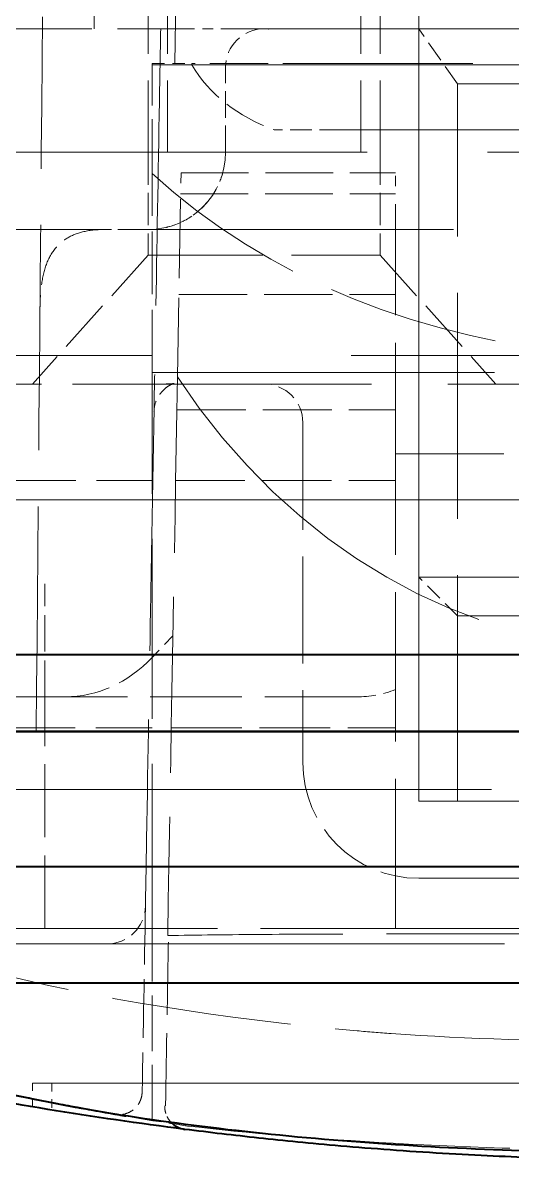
# Model space of a CAD drawing. Header units: millimetres. Extents: x 0 to 5945, y 0 to 4205.
# Drawn here: x 2040.75 to 2047.09, y 2106.41 to 2121.13 of the extents above; entities that cross this region are included whole.
import ezdxf

# ---------------------------------------------------------------- set-up
doc = ezdxf.new("R2010")
doc.units = ezdxf.units.MM
doc.header["$LTSCALE"] = 5
doc.linetypes.add('DASHED', pattern=[0.2067, 0.1654, -0.0413])
doc.layers.add('가려진 것(ISO)', color=2, linetype='DASHED', lineweight=18)
doc.layers.add('가시적인 것(ISO)', color=3, linetype='Continuous', lineweight=40)

msp = doc.modelspace()

# ---------------------------------------------------------------- linework, layer by layer
at = {"layer": '가려진 것(ISO)', "ltscale": 3.428876}
msp.add_line((2042.719, 2120.607), (2042.876, 2129.607), dxfattribs=at)
at = {"layer": '가려진 것(ISO)', "ltscale": 1.668414}
for p, q in [((2041.676, 2125.437), (2041.676, 2121.057)), ((2042.376, 2123.837), (2042.376, 2119.457)), ((2042.626, 2123.837), (2042.626, 2119.457)), ((2045.126, 2123.837), (2045.126, 2119.457)), ((2045.376, 2123.837), (2045.376, 2119.457))]:
    msp.add_line(p, q, dxfattribs=at)
at = {"layer": '가려진 것(ISO)', "ltscale": 3.618824}
msp.add_line((2045.876, 2123.457), (2045.876, 2113.957), dxfattribs=at)
at = {"layer": '가려진 것(ISO)', "ltscale": 1.61099}
msp.add_line((2038.647, 2121.057), (2042.876, 2121.057), dxfattribs=at)
at = {"layer": '가려진 것(ISO)', "ltscale": 5.983681}
msp.add_line((2053.876, 2121.057), (2043.876, 2121.057), dxfattribs=at)
at = {"layer": '가려진 것(ISO)', "ltscale": 0.331974}
msp.add_line((2046.376, 2120.343), (2045.876, 2121.057), dxfattribs=at)
at = {"layer": '가려진 것(ISO)', "ltscale": 3.809293}
msp.add_line((2045.876, 2111.057), (2045.876, 2121.057), dxfattribs=at)
at = {"layer": '가려진 것(ISO)', "ltscale": 12.481857}
for p, q in [((2029.526, 2120.589), (2068.226, 2120.589)), ((2068.226, 2116.824), (2029.526, 2116.824))]:
    msp.add_line(p, q, dxfattribs=at)
at = {"layer": '가려진 것(ISO)', "ltscale": 0.006913}
msp.add_line((2042.426, 2120.607), (2042.426, 2120.589), dxfattribs=at)
at = {"layer": '가려진 것(ISO)', "ltscale": 0.195567}
msp.add_line((2042.426, 2120.607), (2042.94, 2120.607), dxfattribs=at)
at = {"layer": '가려진 것(ISO)', "ltscale": 0.851728}
msp.add_line((2042.426, 2119.181), (2042.426, 2120.589), dxfattribs=at)
at = {"layer": '가려진 것(ISO)', "ltscale": 0.195431}
msp.add_line((2042.94, 2120.589), (2042.426, 2120.589), dxfattribs=at)
at = {"layer": '가려진 것(ISO)', "ltscale": 0.915669}
msp.add_line((2044.876, 2120.607), (2042.94, 2120.607), dxfattribs=at)
at = {"layer": '가려진 것(ISO)', "ltscale": 0.006914}
msp.add_line((2042.94, 2120.589), (2042.94, 2120.607), dxfattribs=at)
at = {"layer": '가려진 것(ISO)', "ltscale": 3.047415}
for p, q in [((2052.876, 2120.607), (2044.876, 2120.607)), ((2044.876, 2119.747), (2052.876, 2119.747))]:
    msp.add_line(p, q, dxfattribs=at)
at = {"layer": '가려진 것(ISO)', "ltscale": 0.000217059}
msp.add_line((2043.376, 2120.558), (2043.376, 2120.557), dxfattribs=at)
at = {"layer": '가려진 것(ISO)', "ltscale": 0.418933}
msp.add_line((2043.376, 2119.457), (2043.376, 2120.557), dxfattribs=at)
at = {"layer": '가려진 것(ISO)', "ltscale": 2.991791}
for p, q in [((2051.376, 2120.343), (2046.376, 2120.343)), ((2046.376, 2113.457), (2051.376, 2113.457))]:
    msp.add_line(p, q, dxfattribs=at)
at = {"layer": '가려진 것(ISO)', "ltscale": 3.537274}
msp.add_line((2046.376, 2111.057), (2046.376, 2120.343), dxfattribs=at)
at = {"layer": '가려진 것(ISO)', "ltscale": 0.341282}
msp.add_line((2044.876, 2119.747), (2044.006, 2119.747), dxfattribs=at)
at = {"layer": '가려진 것(ISO)', "ltscale": 7.55245}
msp.add_line((2038.963, 2119.457), (2058.79, 2119.457), dxfattribs=at)
at = {"layer": '가려진 것(ISO)', "ltscale": 0.508104}
for p, q in [((2042.376, 2119.457), (2042.376, 2118.123)), ((2045.376, 2119.457), (2045.376, 2118.123))]:
    msp.add_line(p, q, dxfattribs=at)
at = {"layer": '가려진 것(ISO)', "ltscale": 2.94404e-05}
msp.add_line((2043.376, 2119.457), (2043.376, 2119.457), dxfattribs=at)
at = {"layer": '가려진 것(ISO)', "ltscale": 0.980572}
msp.add_line((2042.426, 2116.607), (2042.426, 2119.181), dxfattribs=at)
at = {"layer": '가려진 것(ISO)', "ltscale": 0.16436}
msp.add_line((2042.8, 2119.193), (2042.797, 2119.018), dxfattribs=at)
at = {"layer": '가려진 것(ISO)', "ltscale": 1.057347}
msp.add_line((2042.8, 2119.193), (2045.576, 2119.193), dxfattribs=at)
at = {"layer": '가려진 것(ISO)', "ltscale": 0.164354}
msp.add_line((2045.576, 2119.018), (2045.576, 2119.193), dxfattribs=at)
at = {"layer": '가려진 것(ISO)', "ltscale": 1.236001}
msp.add_line((2042.754, 2116.552), (2042.797, 2119.018), dxfattribs=at)
at = {"layer": '가려진 것(ISO)', "ltscale": 1.736665}
msp.add_line((2045.576, 2115.553), (2045.576, 2119.018), dxfattribs=at)
at = {"layer": '가려진 것(ISO)', "ltscale": 1.05916}
msp.add_line((2042.795, 2118.921), (2045.576, 2118.921), dxfattribs=at)
at = {"layer": '가려진 것(ISO)', "ltscale": 2.22279}
msp.add_line((2038.124, 2118.457), (2041.8, 2118.457), dxfattribs=at)
at = {"layer": '가려진 것(ISO)', "ltscale": 0.06868}
msp.add_line((2041.8, 2118.457), (2041.98, 2118.457), dxfattribs=at)
at = {"layer": '가려진 것(ISO)', "ltscale": 5.253923}
msp.add_line((2041.98, 2118.457), (2055.773, 2118.457), dxfattribs=at)
at = {"layer": '가려진 것(ISO)', "ltscale": 0.853857}
for p, q in [((2042.376, 2118.123), (2040.876, 2116.457)), ((2045.376, 2118.123), (2046.876, 2116.457))]:
    msp.add_line(p, q, dxfattribs=at)
at = {"layer": '가려진 것(ISO)', "ltscale": 1.795034}
msp.add_line((2042.376, 2118.123), (2045.376, 2118.123), dxfattribs=at)
at = {"layer": '가려진 것(ISO)', "ltscale": 1.067823}
msp.add_line((2042.772, 2117.618), (2045.576, 2117.618), dxfattribs=at)
at = {"layer": '가려진 것(ISO)', "ltscale": 5.359937}
msp.add_line((2042.426, 2116.607), (2055.326, 2116.607), dxfattribs=at)
at = {"layer": '가려진 것(ISO)', "ltscale": 1.92711}
msp.add_line((2039.402, 2116.457), (2042.589, 2116.457), dxfattribs=at)
at = {"layer": '가려진 것(ISO)', "ltscale": 4.789935}
msp.add_line((2055.164, 2116.457), (2042.589, 2116.457), dxfattribs=at)
at = {"layer": '가려진 것(ISO)', "ltscale": 1.077761}
msp.add_line((2042.746, 2116.123), (2045.576, 2116.123), dxfattribs=at)
at = {"layer": '가려진 것(ISO)', "ltscale": 1.676033}
msp.add_line((2044.376, 2115.957), (2044.376, 2111.557), dxfattribs=at)
at = {"layer": '가려진 것(ISO)', "ltscale": 2.341083}
msp.add_line((2045.576, 2109.407), (2045.576, 2115.553), dxfattribs=at)
at = {"layer": '가려진 것(ISO)', "ltscale": 2.5141}
for p, q in [((2052.176, 2115.553), (2045.576, 2115.553)), ((2045.576, 2109.407), (2052.176, 2109.407))]:
    msp.add_line(p, q, dxfattribs=at)
at = {"layer": '가려진 것(ISO)', "ltscale": 1.292715}
msp.add_line((2039.033, 2115.207), (2042.426, 2115.207), dxfattribs=at)
at = {"layer": '가려진 것(ISO)', "ltscale": 1.083853}
msp.add_line((2042.73, 2115.207), (2045.576, 2115.207), dxfattribs=at)
at = {"layer": '가려진 것(ISO)', "ltscale": 13.050004}
msp.add_line((1580.876, 2114.957), (2106.876, 2114.957), dxfattribs=at)
at = {"layer": '가려진 것(ISO)', "ltscale": 3.590168}
for p, q in [((2045.876, 2113.957), (2051.876, 2113.957)), ((2051.876, 2111.057), (2045.876, 2111.057)), ((2045.876, 2110.057), (2051.876, 2110.057))]:
    msp.add_line(p, q, dxfattribs=at)
at = {"layer": '가려진 것(ISO)', "ltscale": 0.269265}
msp.add_line((2046.376, 2113.457), (2045.876, 2113.957), dxfattribs=at)
at = {"layer": '가려진 것(ISO)', "ltscale": 0.567498}
msp.add_line((2041.037, 2112.407), (2041.037, 2113.868), dxfattribs=at)
at = {"layer": '가려진 것(ISO)', "ltscale": 0.190095}
msp.add_line((2042.695, 2113.197), (2042.427, 2112.916), dxfattribs=at)
at = {"layer": '가려진 것(ISO)', "ltscale": 1.285103}
msp.add_line((2039.145, 2112.407), (2041.304, 2112.407), dxfattribs=at)
at = {"layer": '가려진 것(ISO)', "ltscale": 1.142718}
msp.add_line((2041.037, 2109.407), (2041.037, 2112.407), dxfattribs=at)
at = {"layer": '가려진 것(ISO)', "ltscale": 1.435186}
msp.add_line((2045.072, 2112.407), (2041.304, 2112.407), dxfattribs=at)
at = {"layer": '가려진 것(ISO)', "ltscale": 1.303808}
msp.add_line((2039.004, 2112.007), (2042.426, 2112.007), dxfattribs=at)
at = {"layer": '가려진 것(ISO)', "ltscale": 1.10513}
msp.add_line((2042.674, 2112.007), (2045.576, 2112.007), dxfattribs=at)
at = {"layer": '가려진 것(ISO)', "ltscale": 9.966134}
msp.add_line((2038.576, 2111.207), (2059.176, 2111.207), dxfattribs=at)
at = {"layer": '가려진 것(ISO)', "ltscale": 0.740787}
msp.add_line((2041.037, 2109.407), (2039.092, 2109.407), dxfattribs=at)
at = {"layer": '가려진 것(ISO)', "ltscale": 2.700555}
msp.add_line((2041.037, 2109.407), (2045.576, 2109.407), dxfattribs=at)
at = {"layer": '가려진 것(ISO)', "ltscale": 11.825356}
msp.add_line((2037.206, 2109.207), (2060.547, 2109.207), dxfattribs=at)
at = {"layer": '가려진 것(ISO)', "ltscale": 0.870742}
msp.add_line((2042.426, 2106.921), (2042.426, 2109.207), dxfattribs=at)
at = {"layer": '가려진 것(ISO)', "ltscale": 12.159042}
msp.add_line((2040.876, 2107.406), (2056.876, 2107.406), dxfattribs=at)
at = {"layer": '가려진 것(ISO)', "ltscale": 0.116938}
msp.add_line((2040.876, 2107.406), (2040.876, 2107.099), dxfattribs=at)
at = {"layer": '가려진 것(ISO)', "ltscale": 0.132722}
msp.add_line((2041.126, 2107.406), (2041.126, 2107.058), dxfattribs=at)
at = {"layer": '가려진 것(ISO)', "ltscale": 0.299089}
for centre, start, end in [((2043.876, 2120.557), 90, 180), ((2043.876, 2115.957), 0, 90)]:
    msp.add_arc(centre, 0.5, start, end, dxfattribs=at)
at = {"layer": '가려진 것(ISO)', "ltscale": 0.598278}
msp.add_arc((2042.376, 2119.457), 1, 270, 0, dxfattribs=at)
at = {"layer": '가려진 것(ISO)', "ltscale": 0.897467}
msp.add_arc((2045.876, 2111.557), 1.5, 180, 270, dxfattribs=at)
at = {"layer": '가려진 것(ISO)', "ltscale": 0.295765}
msp.add_arc((2041.839, 2109.707), 0.5, 270, 359, dxfattribs=at)
at = {"layer": '가려진 것(ISO)', "ltscale": 0.664556}
msp.add_ellipse((2044.876, 2121.334), major_axis=(2.144, 0), ratio=0.809865, start_param=3.585137, end_param=4.294108, dxfattribs=at)
at = {"layer": '가려진 것(ISO)', "ltscale": 2.688475}
msp.add_ellipse((2048.876, 2123.788), major_axis=(-8.6, 0), ratio=0.809784, start_param=0.722734, end_param=1.48872, dxfattribs=at)
at = {"layer": '가려진 것(ISO)', "ltscale": 0.022053}
msp.add_ellipse((2042.205, 2120.696), major_axis=(1.004, 4.221), ratio=0.168939, start_param=2.483809, end_param=2.50518, dxfattribs=at)
at = {"layer": '가려진 것(ISO)', "ltscale": 0.003613}
msp.add_ellipse((2040.475, 2117.47), major_axis=(0.5, -0.011), ratio=0.012644, start_param=6.263693, end_param=6.283185, dxfattribs=at)
at = {"layer": '가려진 것(ISO)', "ltscale": 6.163485}
msp.add_ellipse((2048.876, 2122.062), major_axis=(0, 9.037), ratio=0.854808, start_param=2.226535, end_param=4.05665, dxfattribs=at)
at = {"layer": '가려진 것(ISO)', "ltscale": 0.701796}
msp.add_ellipse((2041.35, 2114.407), major_axis=(0.148, 1.996), ratio=0.831871, start_param=3.203116, end_param=3.932831, dxfattribs=at)
at = {"layer": '가려진 것(ISO)', "ltscale": 0.30228}
msp.add_ellipse((2045.072, 2114.407), major_axis=(0, 2), ratio=0.833271, start_param=3.141593, end_param=3.448447, dxfattribs=at)
at = {"layer": '가려진 것(ISO)', "ltscale": 1.140552}
msp.add_ellipse((2058.98, 3046.155), major_axis=(24.213, 1387.148), ratio=0.00001, start_param=3.968763, end_param=3.970921, dxfattribs=at)
at = {"layer": '가려진 것(ISO)', "ltscale": 2.120057}
msp.add_ellipse((2049.924, 2161), major_axis=(8.78, 53.946), ratio=0.955755, start_param=3.105761, end_param=3.174601, dxfattribs=at)
at = {"layer": '가려진 것(ISO)', "ltscale": 0.00759}
msp.add_ellipse((2041.841, 2107.305), major_axis=(-0.455, 0.023), ratio=0.811647, start_param=3.114623, end_param=3.169227, dxfattribs=at)
at = {"layer": '가려진 것(ISO)', "ltscale": 0.000388487}
msp.add_ellipse((2041.668, 2107.355), major_axis=(-0.051, -0.296), ratio=0.596683, start_param=6.278911, end_param=6.283186, dxfattribs=at)
at = {"layer": '가려진 것(ISO)', "ltscale": 3.525391}
msp.add_open_spline([(2040.926, 2111.957), (2040.953, 2115.042), (2040.98, 2118.127), (2041.007, 2121.211)], degree=3, dxfattribs=at)
at = {"layer": '가려진 것(ISO)', "ltscale": 4.324528}
msp.add_open_spline([(2042.537, 2121.049), (2042.532, 2120.796), (2042.528, 2120.542), (2042.523, 2120.286), (2042.507, 2119.365), (2042.491, 2118.425), (2042.474, 2117.47), (2042.464, 2116.858), (2042.453, 2116.241), (2042.442, 2115.614), (2042.431, 2114.991), (2042.42, 2114.359), (2042.409, 2113.715), (2042.391, 2112.694), (2042.372, 2111.642), (2042.354, 2110.564), (2042.349, 2110.277), (2042.344, 2109.989), (2042.339, 2109.698)], degree=3, knots=[0.0000002, 0.0000002, 0.0000002, 0.0000002, 0.0724172, 0.0724172, 0.0724172, 0.3333333, 0.3333333, 0.3333333, 0.5005334, 0.5005334, 0.5005334, 0.6666667, 0.6666667, 0.6666667, 0.930023, 0.930023, 0.930023, 1, 1, 1, 1], dxfattribs=at)
at = {"layer": '가려진 것(ISO)', "ltscale": 0.077283}
msp.add_open_spline([(2042.876, 2121.057), (2042.909, 2121.057), (2042.942, 2121.057), (2042.974, 2121.057), (2043.006, 2121.057), (2043.038, 2121.057), (2043.069, 2121.057), (2043.071, 2121.057), (2043.074, 2121.057), (2043.077, 2121.057)], degree=3, knots=[0, 0, 0, 0, 0.0555556, 0.0555556, 0.0555556, 0.1111111, 0.1111111, 0.1111111, 0.1159579, 0.1159579, 0.1159579, 0.1159579], dxfattribs=at)
at = {"layer": '가려진 것(ISO)', "ltscale": 0.024603}
msp.add_open_spline([(2042.876, 2121.057), (2042.898, 2121.057), (2042.92, 2121.057), (2042.941, 2121.057)], degree=3, dxfattribs=at)
at = {"layer": '가려진 것(ISO)', "ltscale": 0.166282}
msp.add_open_spline([(2043.077, 2121.057), (2043.154, 2121.057), (2043.229, 2121.057), (2043.351, 2121.057), (2043.401, 2121.057), (2043.448, 2121.057)], degree=3, knots=[0, 0, 0, 0, 0.0242491, 0.0242491, 0.0435691, 0.0435691, 0.0435691, 0.0435691], dxfattribs=at)
at = {"layer": '가려진 것(ISO)', "ltscale": 0.507914}
msp.add_open_spline([(2043.448, 2121.057), (2043.466, 2121.057), (2043.484, 2121.057), (2043.501, 2121.057), (2043.528, 2121.057), (2043.554, 2121.057), (2043.579, 2121.057), (2043.604, 2121.057), (2043.628, 2121.057), (2043.65, 2121.057), (2043.673, 2121.057), (2043.694, 2121.057), (2043.714, 2121.057), (2043.733, 2121.057), (2043.751, 2121.057), (2043.768, 2121.057), (2043.784, 2121.057), (2043.798, 2121.057), (2043.81, 2121.057), (2043.822, 2121.057), (2043.832, 2121.057), (2043.841, 2121.057), (2043.849, 2121.057), (2043.855, 2121.057), (2043.859, 2121.057), (2043.864, 2121.057), (2043.867, 2121.057), (2043.87, 2121.057), (2043.872, 2121.057), (2043.874, 2121.057), (2043.875, 2121.057), (2043.876, 2121.057), (2043.876, 2121.057), (2043.876, 2121.057), (2043.876, 2121.057), (2043.876, 2121.057), (2043.876, 2121.057)], degree=3, knots=[0.352689, 0.352689, 0.352689, 0.352689, 0.3888889, 0.3888889, 0.3888889, 0.4444444, 0.4444444, 0.4444444, 0.5, 0.5, 0.5, 0.5555556, 0.5555556, 0.5555556, 0.6111111, 0.6111111, 0.6111111, 0.6666667, 0.6666667, 0.6666667, 0.7222222, 0.7222222, 0.7222222, 0.7777778, 0.7777778, 0.7777778, 0.8333333, 0.8333333, 0.8333333, 0.8888889, 0.8888889, 0.8888889, 0.9444444, 0.9444444, 0.9444444, 0.9834339, 0.9834339, 0.9834339, 0.9834339], dxfattribs=at)
at = {"layer": '가려진 것(ISO)', "ltscale": 0.390754}
msp.add_open_spline([(2043.646, 2121.057), (2043.724, 2121.057), (2043.782, 2121.057), (2043.857, 2121.057), (2043.874, 2121.057), (2043.875, 2121.057), (2043.875, 2121.057), (2043.876, 2121.057), (2043.877, 2121.057), (2043.882, 2121.057), (2043.884, 2121.057), (2043.888, 2121.057), (2043.889, 2121.057), (2043.892, 2121.057), (2043.894, 2121.057), (2043.897, 2121.057), (2043.899, 2121.057), (2043.909, 2121.056), (2043.916, 2121.056), (2043.926, 2121.055), (2043.929, 2121.054), (2043.933, 2121.054), (2043.933, 2121.054), (2043.934, 2121.054), (2043.934, 2121.054), (2043.934, 2121.054)], degree=3, knots=[0, 0, 0, 0, 0.0439455, 0.0439455, 0.0892977, 0.0892977, 0.092954, 0.092954, 0.0957167, 0.0957167, 0.0970593, 0.0970593, 0.0976062, 0.0976062, 0.0981582, 0.0981582, 0.0987081, 0.0987081, 0.1009529, 0.1009529, 0.1020381, 0.1020381, 0.1022416, 0.1022416, 0.1022755, 0.1022755, 0.1022755, 0.1022755], dxfattribs=at)
at = {"layer": '가려진 것(ISO)', "ltscale": 0.024017}
msp.add_open_spline([(2043.937, 2121.053), (2043.937, 2121.053), (2043.937, 2121.053), (2043.937, 2121.053), (2043.937, 2121.053), (2043.937, 2121.053), (2043.937, 2121.053), (2043.936, 2121.053), (2043.936, 2121.053), (2043.927, 2121.054), (2043.919, 2121.055), (2043.906, 2121.056), (2043.901, 2121.056), (2043.889, 2121.057), (2043.883, 2121.057), (2043.876, 2121.057)], degree=3, knots=[0, 0, 0, 0, 0.000010176, 0.000010176, 0.000022432, 0.000022432, 0.000055113, 0.000055113, 0.000142264, 0.000142264, 0.002675526, 0.002675526, 0.004359976, 0.004359976, 0.006316295, 0.006316295, 0.006316295, 0.006316295], dxfattribs=at)
at = {"layer": '가려진 것(ISO)', "ltscale": 0.100678}
msp.add_open_spline([(2043.335, 2119.172), (2043.31, 2119.089), (2043.274, 2119.009), (2043.23, 2118.936)], degree=3, dxfattribs=at)
at = {"layer": '가려진 것(ISO)', "ltscale": 0.076755}
msp.add_open_spline([(2043.137, 2118.808), (2043.096, 2118.759), (2043.05, 2118.715), (2043.001, 2118.676)], degree=3, dxfattribs=at)
at = {"layer": '가려진 것(ISO)', "ltscale": 0.159086}
msp.add_open_spline([(2042.938, 2118.629), (2042.843, 2118.565), (2042.739, 2118.518), (2042.618, 2118.487), (2042.604, 2118.483), (2042.59, 2118.48)], degree=3, knots=[0, 0, 0, 0, 0.03692214, 0.03692214, 0.04163747, 0.04163747, 0.04163747, 0.04163747], dxfattribs=at)
at = {"layer": '가려진 것(ISO)', "ltscale": 0.649405}
msp.add_open_spline([(2041.8, 2118.457), (2041.705, 2118.457), (2041.61, 2118.447), (2041.451, 2118.408), (2041.382, 2118.38), (2041.268, 2118.311), (2041.22, 2118.27), (2041.129, 2118.162), (2041.088, 2118.089), (2041.028, 2117.927), (2041.007, 2117.836), (2040.982, 2117.651), (2040.977, 2117.554), (2040.975, 2117.459)], degree=3, knots=[0, 0, 0, 0, 0.0292421, 0.0292421, 0.0552107, 0.0552107, 0.0805258, 0.0805258, 0.1115856, 0.1115856, 0.1412648, 0.1412648, 0.1697714, 0.1697714, 0.1697714, 0.1697714], dxfattribs=at)
at = {"layer": '가려진 것(ISO)', "ltscale": 2.819055}
msp.add_open_spline([(2042.426, 2109.207), (2042.426, 2110.032), (2042.426, 2111.681), (2042.426, 2114.147), (2042.426, 2115.788), (2042.426, 2116.607)], degree=3, dxfattribs=at)
at = {"layer": '가려진 것(ISO)', "ltscale": 0.325398}
msp.add_open_spline([(2042.684, 2116.461), (2042.701, 2116.462), (2042.712, 2116.464), (2042.713, 2116.464), (2042.713, 2116.464), (2042.713, 2116.464), (2042.708, 2116.463), (2042.69, 2116.457), (2042.678, 2116.453), (2042.649, 2116.438), (2042.63, 2116.427), (2042.588, 2116.395), (2042.564, 2116.373), (2042.515, 2116.312), (2042.491, 2116.272), (2042.459, 2116.186), (2042.451, 2116.139), (2042.45, 2116.096)], degree=3, knots=[0, 0, 0, 0, 0.0120862, 0.0120862, 0.01314782, 0.01314782, 0.02190894, 0.02190894, 0.03003116, 0.03003116, 0.03937285, 0.03937285, 0.0518214, 0.0518214, 0.06811593, 0.06811593, 0.08512449, 0.08512449, 0.08512449, 0.08512449], dxfattribs=at)
at = {"layer": '가려진 것(ISO)', "ltscale": 0.072956}
msp.add_open_spline([(2042.589, 2116.457), (2042.621, 2116.457), (2042.652, 2116.458), (2042.684, 2116.461)], degree=3, dxfattribs=at)
at = {"layer": '가려진 것(ISO)', "ltscale": 2.757004}
msp.add_open_spline([(2042.754, 2116.552), (2042.711, 2114.14), (2042.669, 2111.728), (2042.627, 2109.316)], degree=3, dxfattribs=at)
at = {"layer": '가려진 것(ISO)'}
for points in [[(2042.684, 2116.461), (2042.684, 2116.461), (2042.684, 2116.461), (2042.684, 2116.461)], [(2041.615, 2107.06), (2041.615, 2107.06), (2041.615, 2107.06), (2041.615, 2107.06)]]:
    msp.add_open_spline(points, degree=3, dxfattribs=at)
at = {"layer": '가려진 것(ISO)', "ltscale": 0.916892}
msp.add_open_spline([(2042.339, 2109.698), (2042.325, 2108.896), (2042.311, 2108.094), (2042.297, 2107.291)], degree=3, dxfattribs=at)
at = {"layer": '가려진 것(ISO)', "ltscale": 2.738928}
msp.add_open_spline([(2042.627, 2109.316), (2042.999, 2109.322), (2043.423, 2109.328), (2044.358, 2109.334), (2044.865, 2109.335), (2045.943, 2109.338), (2046.51, 2109.34), (2047.679, 2109.341), (2048.277, 2109.34), (2048.876, 2109.34)], degree=3, knots=[0.000001, 0.000001, 0.000001, 0.000001, 0.1804065, 0.1804065, 0.359959, 0.359959, 0.5399275, 0.5399275, 0.7197627, 0.7197627, 0.7197627, 0.7197627], dxfattribs=at)
at = {"layer": '가려진 것(ISO)', "ltscale": 5.40049}
msp.add_open_spline([(2058.665, 2109.251), (2057.324, 2108.807), (2055.772, 2108.49), (2052.323, 2108.052), (2050.456, 2107.946), (2048.588, 2107.946), (2047.553, 2107.946), (2046.524, 2107.979), (2045.518, 2108.047)], degree=3, knots=[-1.098008, -1.098008, -1.098008, -1.098008, -0.560509, -0.560509, 0, 0, 0, 0.310643, 0.310643, 0.310643, 0.310643], dxfattribs=at)
at = {"layer": '가려진 것(ISO)', "ltscale": 2.816913}
msp.add_open_spline([(2039.089, 2109.209), (2039.461, 2109.086), (2039.852, 2108.972), (2041.69, 2108.499), (2043.317, 2108.241), (2045.224, 2108.07), (2045.371, 2108.058), (2045.518, 2108.047)], degree=3, knots=[19.1604882, 19.1604882, 19.1604882, 19.1604882, 19.3182387, 19.3182387, 19.8666937, 19.8666937, 19.91222, 19.91222, 19.91222, 19.91222], dxfattribs=at)
at = {"layer": '가려진 것(ISO)', "ltscale": 1.504698}
msp.add_open_spline([(2041.615, 2107.059), (2040.577, 2107.248), (2039.656, 2107.457), (2038.92, 2107.643)], degree=3, dxfattribs=at)
at = {"layer": '가려진 것(ISO)', "ltscale": 1.485947}
msp.add_open_spline([(2041.621, 2107.058), (2040.679, 2107.229), (2039.834, 2107.417), (2039.075, 2107.604), (2039.012, 2107.62), (2038.952, 2107.635)], degree=3, knots=[0.0403736, 0.0403736, 0.0403736, 0.0403736, 0.3964709, 0.3964709, 0.428796, 0.428796, 0.428796, 0.428796], dxfattribs=at)
at = {"layer": '가려진 것(ISO)', "ltscale": 0.181358}
msp.add_open_spline([(2042.295, 2107.271), (2042.294, 2107.251), (2042.29, 2107.232), (2042.278, 2107.191), (2042.27, 2107.171), (2042.241, 2107.119), (2042.216, 2107.089), (2042.158, 2107.041), (2042.123, 2107.022), (2042.056, 2107.001), (2042.023, 2106.996), (2041.991, 2106.997)], degree=3, knots=[-0.05037459, -0.05037459, -0.05037459, -0.05037459, -0.04431603, -0.04431603, -0.03771102, -0.03771102, -0.02594457, -0.02594457, -0.01337668, -0.01337668, -0.00251172, -0.00251172, -0.00251172, -0.00251172], dxfattribs=at)
at = {"layer": '가려진 것(ISO)', "ltscale": 0.037257}
msp.add_open_spline([(2041.693, 2107.045), (2041.693, 2107.045), (2041.693, 2107.045), (2041.693, 2107.045), (2041.693, 2107.045), (2041.693, 2107.046), (2041.692, 2107.046), (2041.687, 2107.047), (2041.682, 2107.048), (2041.656, 2107.052), (2041.636, 2107.056), (2041.615, 2107.06)], degree=3, knots=[0, 0, 0, 0, 0.000010999, 0.000010999, 0.000029331, 0.000029331, 0.000175983, 0.000175983, 0.002110126, 0.002110126, 0.009806569, 0.009806569, 0.009806569, 0.009806569], dxfattribs=at)
at = {"layer": '가려진 것(ISO)', "ltscale": 0.000262066}
msp.add_open_spline([(2041.616, 2107.059), (2041.616, 2107.059), (2041.616, 2107.059), (2041.615, 2107.059)], degree=3, dxfattribs=at)
at = {"layer": '가려진 것(ISO)', "ltscale": 0.459662}
msp.add_open_spline([(2041.693, 2107.045), (2042.089, 2106.975), (2042.486, 2106.909), (2042.884, 2106.85)], degree=3, dxfattribs=at)
at = {"layer": '가려진 것(ISO)', "ltscale": 0.063363}
msp.add_open_spline([(2042.589, 2107.11), (2042.588, 2107.088), (2042.59, 2107.065), (2042.598, 2107.029), (2042.601, 2107.018), (2042.609, 2106.995), (2042.614, 2106.983), (2042.62, 2106.972)], degree=3, knots=[-0.01662439, -0.01662439, -0.01662439, -0.01662439, -0.00791666, -0.00791666, -0.00392539, -0.00392539, -0.00000176, -0.00000176, -0.00000176, -0.00000176], dxfattribs=at)
at = {"layer": '가려진 것(ISO)', "ltscale": 0.036649}
msp.add_open_spline([(2042.62, 2106.972), (2042.63, 2106.95), (2042.644, 2106.93), (2042.664, 2106.906), (2042.669, 2106.901), (2042.674, 2106.895)], degree=3, knots=[0.000001405, 0.000001405, 0.000001405, 0.000001405, 0.007358427, 0.007358427, 0.009658059, 0.009658059, 0.009658059, 0.009658059], dxfattribs=at)
at = {"layer": '가려진 것(ISO)', "ltscale": 5.058125}
msp.add_open_spline([(2042.884, 2106.85), (2043.653, 2106.761), (2044.555, 2106.683), (2046.59, 2106.568), (2047.711, 2106.535), (2049.922, 2106.534), (2050.989, 2106.562), (2052.951, 2106.666), (2053.835, 2106.737), (2054.692, 2106.83), (2054.781, 2106.84), (2054.869, 2106.85)], degree=3, knots=[-3.378502, -3.378502, -3.378502, -3.378502, -3.05563, -3.05563, -2.715435, -2.715435, -2.392381, -2.392381, -2.083149, -2.083149, -2.046459, -2.046459, -2.046459, -2.046459], dxfattribs=at)
at = {"layer": '가시적인 것(ISO)'}
for p, q in [((1578.876, 2112.957), (2108.876, 2112.957)), ((2033.876, 2111.957), (2063.876, 2111.957)), ((2063.876, 2111.957), (2033.876, 2111.957))]:
    msp.add_line(p, q, dxfattribs=at)
for points, knots in [([(2048.876, 2110.207), (2047.774, 2110.207), (2046.676, 2110.208), (2044.519, 2110.208), (2043.469, 2110.207), (2041.8, 2110.208), (2041.156, 2110.208), (2039.733, 2110.208), (2038.98, 2110.207), (2037.606, 2110.207), (2036.988, 2110.208), (2035.617, 2110.208), (2034.976, 2110.207), (2034.333, 2110.208), (2034.172, 2110.208), (2033.96, 2110.208), (2033.907, 2110.207), (2033.907, 2110.207)], [-2.353319, -2.353319, -2.353319, -2.353319, -2.022765, -2.022765, -1.690562, -1.690562, -1.468833, -1.468833, -1.176867, -1.176867, -0.885971, -0.885971, -0.438913, -0.438913, -0.218314, -0.218314, -0.000061, -0.000061, -0.000061, -0.000061]), ([(2041.615, 2107.06), (2040.911, 2107.187), (2040.211, 2107.333), (2039.515, 2107.498), (2038.819, 2107.662), (2038.125, 2107.845), (2037.437, 2108.047), (2036.749, 2108.248), (2036.065, 2108.468), (2035.388, 2108.706)], [0.0000419, 0.0000419, 0.0000419, 0.0000419, 0.3333333, 0.3333333, 0.3333333, 0.6666667, 0.6666667, 0.6666667, 1, 1, 1, 1]), ([(2035.388, 2108.706), (2035.425, 2108.706), (2035.57, 2108.705), (2036.06, 2108.705), (2036.403, 2108.706), (2037.133, 2108.706), (2037.463, 2108.705), (2038.328, 2108.705), (2038.894, 2108.706), (2040.139, 2108.706), (2040.819, 2108.705), (2042.084, 2108.705), (2042.65, 2108.705), (2044.119, 2108.706), (2045.041, 2108.705), (2046.932, 2108.705), (2047.905, 2108.705), (2048.876, 2108.705)], [-2.056771, -2.056771, -2.056771, -2.056771, -1.76461, -1.76461, -1.476507, -1.476507, -1.286599, -1.286599, -1.029474, -1.029474, -0.772916, -0.772916, -0.581077, -0.581077, -0.291548, -0.291548, -0.000029, -0.000029, -0.000029, -0.000029]), ([(2041.615, 2107.06), (2041.608, 2107.061), (2041.602, 2107.062), (2041.558, 2107.07), (2041.522, 2107.076), (2041.39, 2107.101), (2041.296, 2107.119), (2040.953, 2107.184), (2040.711, 2107.233), (2040.029, 2107.377), (2039.612, 2107.473), (2038.504, 2107.743), (2037.913, 2107.908), (2037.079, 2108.151), (2036.843, 2108.225), (2036.813, 2108.235)], [0.009807, 0.009807, 0.009807, 0.009807, 0.012426, 0.012426, 0.02618, 0.02618, 0.062861, 0.062861, 0.160744, 0.160744, 0.350115, 0.350115, 0.717463, 0.717463, 1.097943, 1.097943, 1.097943, 1.097943]), ([(2041.615, 2107.06), (2041.555, 2107.07), (2041.495, 2107.081), (2040.486, 2107.269), (2039.64, 2107.462), (2038.952, 2107.635)], [0.0583895, 0.0583895, 0.0583895, 0.0583895, 0.0811166, 0.0811166, 0.4460761, 0.4460761, 0.4460761, 0.4460761]), ([(2042.086, 2106.977), (2042.085, 2106.977), (2042.085, 2106.977), (2042.082, 2106.978), (2042.078, 2106.978), (2042.038, 2106.985), (2042.001, 2106.992), (2041.915, 2107.006), (2041.867, 2107.015), (2041.75, 2107.035), (2041.683, 2107.047), (2041.616, 2107.059)], [0, 0, 0, 0, 0.00003688, 0.00003688, 0.00130727, 0.00130727, 0.01485831, 0.01485831, 0.03292657, 0.03292657, 0.05821267, 0.05821267, 0.05821267, 0.05821267]), ([(2056.134, 2107.059), (2055.084, 2106.877), (2053.886, 2106.733), (2051.418, 2106.549), (2050.122, 2106.502), (2047.587, 2106.504), (2046.316, 2106.55), (2043.868, 2106.733), (2042.668, 2106.877), (2041.616, 2107.059)], [0, 0, 0, 0, 0.396855, 0.396855, 0.780554, 0.780554, 1.157452, 1.157452, 1.554826, 1.554826, 1.554826, 1.554826]), ([(2041.991, 2106.997), (2041.984, 2106.997), (2041.977, 2106.997), (2041.961, 2106.999), (2041.953, 2107), (2041.946, 2107.001)], [-0.002511723, -0.002511723, -0.002511723, -0.002511723, 0, 0, 0.002688997, 0.002688997, 0.002688997, 0.002688997]), ([(2042.674, 2106.895), (2042.686, 2106.883), (2042.699, 2106.872), (2042.747, 2106.837), (2042.785, 2106.82), (2042.834, 2106.81), (2042.842, 2106.808), (2042.851, 2106.807)], [0.00965806, 0.00965806, 0.00965806, 0.00965806, 0.01505055, 0.01505055, 0.02821955, 0.02821955, 0.03090504, 0.03090504, 0.03090504, 0.03090504]), ([(2048.876, 2106.407), (2048.741, 2106.408), (2048.598, 2106.409), (2048.446, 2106.411), (2048.295, 2106.414), (2048.135, 2106.417), (2047.967, 2106.421), (2047.798, 2106.425), (2047.621, 2106.43), (2047.434, 2106.436), (2047.247, 2106.443), (2047.05, 2106.451), (2046.841, 2106.46), (2046.633, 2106.47), (2046.413, 2106.482), (2046.186, 2106.495), (2045.96, 2106.509), (2045.728, 2106.524), (2045.506, 2106.54), (2045.283, 2106.557), (2045.07, 2106.574), (2044.87, 2106.591), (2044.671, 2106.608), (2044.486, 2106.626), (2044.31, 2106.643), (2044.135, 2106.66), (2043.969, 2106.677), (2043.807, 2106.694), (2043.646, 2106.712), (2043.488, 2106.73), (2043.329, 2106.748), (2043.17, 2106.767), (2043.009, 2106.787), (2042.851, 2106.807)], [0, 0, 0, 0, 0.090909, 0.090909, 0.090909, 0.181818, 0.181818, 0.181818, 0.272727, 0.272727, 0.272727, 0.363636, 0.363636, 0.363636, 0.454545, 0.454545, 0.454545, 0.545455, 0.545455, 0.545455, 0.636364, 0.636364, 0.636364, 0.727273, 0.727273, 0.727273, 0.818182, 0.818182, 0.818182, 0.909091, 0.909091, 0.909091, 1, 1, 1, 1])]:
    msp.add_open_spline(points, degree=3, knots=knots, dxfattribs=at)
for points in [[(2042.851, 2106.807), (2041.665, 2106.958), (2040.482, 2107.152), (2039.303, 2107.39)], [(2041.946, 2107.001), (2041.836, 2107.02), (2041.728, 2107.039), (2041.621, 2107.058)]]:
    msp.add_open_spline(points, degree=3, dxfattribs=at)

doc.saveas('drawing.dxf')
